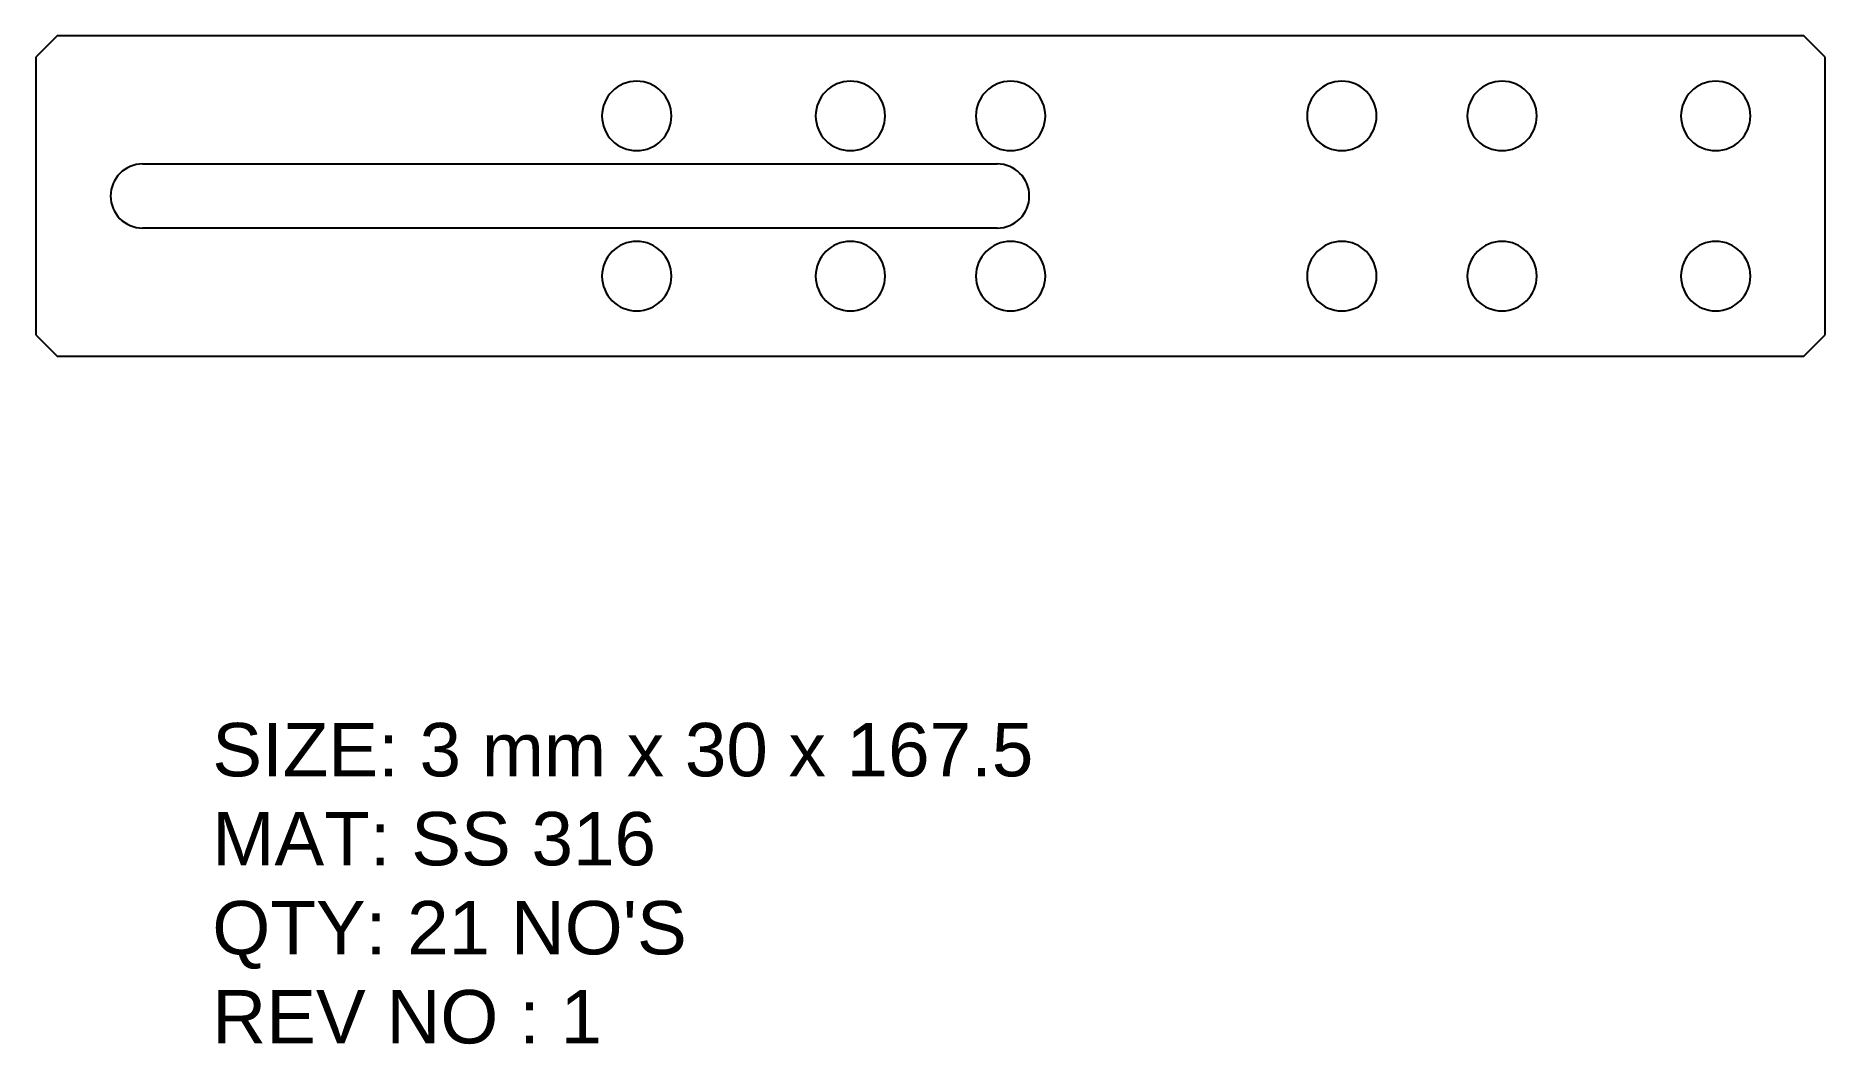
# Model space of a CAD drawing. Header units: millimetres. Extents: x 1228 to 1396, y 488 to 583.
import ezdxf

# ---------------------------------------------------------------- set-up
doc = ezdxf.new("R2010")
doc.units = ezdxf.units.MM
doc.layers.add('LaserCutting', color=3, linetype='Continuous')
doc.styles.get("Standard").update_dxf_attribs({"font": 'ARIAL.TTF'})

msp = doc.modelspace()

# ---------------------------------------------------------------- linework, layer by layer
at = {"layer": 'LaserCutting'}
for p, q in [((1230.47, 582.84), (1228.47, 580.84)), ((1393.97, 582.84), (1230.47, 582.84)), ((1395.97, 580.84), (1393.97, 582.84)), ((1228.47, 580.84), (1228.47, 554.84)), ((1395.97, 554.84), (1395.97, 580.84)), ((1238.47, 570.84), (1318.47, 570.84)), ((1318.47, 564.84), (1238.47, 564.84)), ((1228.47, 554.84), (1230.47, 552.84)), ((1393.97, 552.84), (1395.97, 554.84)), ((1230.47, 552.84), (1393.97, 552.84))]:
    msp.add_line(p, q, dxfattribs=at)
for centre, radius, start, end in [((1284.72, 575.34), 3.25, 0, 180), ((1304.72, 575.34), 3.25, 0, 180), ((1319.72, 575.34), 3.25, 0, 180), ((1350.72, 575.34), 3.25, 0, 180), ((1365.72, 575.34), 3.25, 0, 180), ((1385.72, 575.34), 3.25, 0, 180), ((1284.72, 575.34), 3.25, 180, 0), ((1304.72, 575.34), 3.25, 180, 0), ((1319.72, 575.34), 3.25, 180, 0), ((1350.72, 575.34), 3.25, 180, 0), ((1365.72, 575.34), 3.25, 180, 0), ((1385.72, 575.34), 3.25, 180, 0), ((1238.47, 567.84), 3, 90, 270), ((1318.47, 567.84), 3, 270, 90), ((1284.72, 560.34), 3.25, 0, 180), ((1304.72, 560.34), 3.25, 0, 180), ((1319.72, 560.34), 3.25, 0, 180), ((1350.72, 560.34), 3.25, 0, 180), ((1365.72, 560.34), 3.25, 0, 180), ((1385.72, 560.34), 3.25, 0, 180), ((1284.72, 560.34), 3.25, 180, 0), ((1304.72, 560.34), 3.25, 180, 0), ((1319.72, 560.34), 3.25, 180, 0), ((1350.72, 560.34), 3.25, 180, 0), ((1365.72, 560.34), 3.25, 180, 0), ((1385.72, 560.34), 3.25, 180, 0)]:
    msp.add_arc(centre, radius, start, end, dxfattribs=at)

# ---------------------------------------------------------------- texts
at = {"layer": 'LaserCutting', "insert": (1244.99, 503.47), "char_height": 5, "width": 173.8706, "attachment_point": 4}
msp.add_mtext("SIZE: 3 mm x 30 x 167.5\\PMAT: SS 316\\PQTY: 21 NO'S\\PREV NO : 1", dxfattribs=at)

doc.saveas('drawing.dxf')
